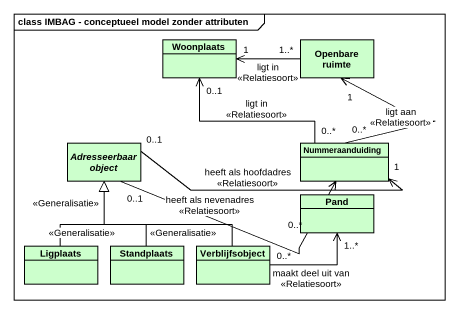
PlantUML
@startuml
mainframe class IMBAG - conceptueel model zonder attributen
hide circle
hide empty members
class Woonplaats #CCFFCC
class "Openbare ruimte" as Openbare_ruimte #CCFFCC
abstract class "Adresseerbaar object" as Adresseerbaar_object #CCFFCC
class Nummeraanduiding #CCFFCC
class Pand #CCFFCC
class Ligplaats #CCFFCC
class Standplaats #CCFFCC
class Verblijfsobject #CCFFCC
Openbare_ruimte "1..*" -left-> "1" Woonplaats : ligt in\n<<Relatiesoort>>
Adresseerbaar_object "0..1" -right-> "0..*" Nummeraanduiding : heeft als nevenadres\n<<Relatiesoort>>
Adresseerbaar_object "0..1" -right-> "1" Nummeraanduiding : heeft als hoofdadres\n<<Relatiesoort>>
Nummeraanduiding "0..*" -up-> "0..1" Woonplaats : ligt in\n<<Relatiesoort>>
Nummeraanduiding "0..*" -up-> "1" Openbare_ruimte : ligt aan\n<<Relatiesoort>>
Ligplaats -up-|> Adresseerbaar_object : <<Generalisatie>>
Standplaats -up-|> Adresseerbaar_object : <<Generalisatie>>
Verblijfsobject -up-|> Adresseerbaar_object : <<Generalisatie>>
Verblijfsobject "0..*" -right-> "1..*" Pand : maakt deel uit van\n<<Relatiesoort>>
@enduml
